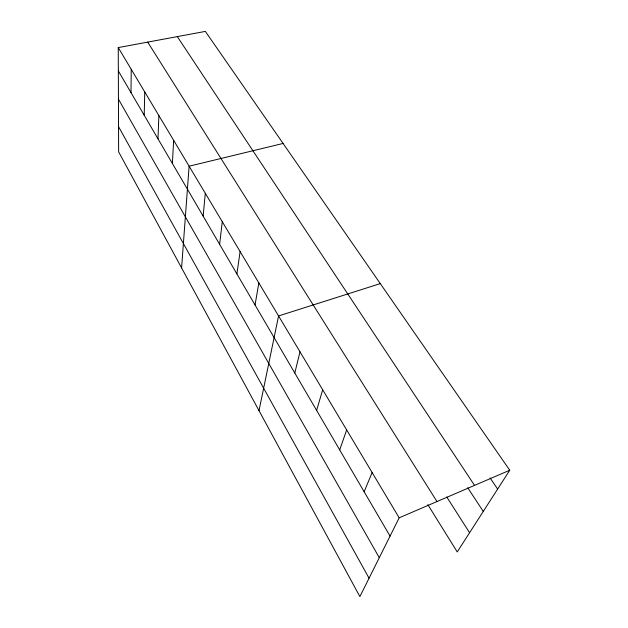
<?xml version="1.0" encoding="UTF-8"?>
<svg xmlns="http://www.w3.org/2000/svg" width="628" height="628" viewBox="0 0 628 628"><rect width="100%" height="100%" fill="white"/><g stroke="black" fill="none" stroke-linecap="round" stroke-linejoin="round"><path stroke-width="0.94" d="M131.009 92.638L131.221 69.3M144.212 115.238L144.746 91.947M157.989 138.827L158.876 115.599M172.37 163.453L173.65 140.327M181.594 267.921L189.107 166.2L283.079 143.451M203.142 216.126L205.301 193.306M219.619 244.339L222.281 221.731M236.897 273.918L240.108 251.569M255.039 304.965L258.846 282.938M259.011 410.641L278.573 315.955L380.301 283.613M294.791 373.016L300.011 351.837M316.622 410.398L322.674 389.776M339.701 449.907L346.672 429.945M364.138 491.74L372.121 472.554M509.748 470.231L399.173 517.825L359.883 596.6L118.637 151.866L118.252 47.595L205.356 31.4L509.748 470.231L457.239 551.934L427.849 504.676M490.044 477.861L497.635 489.086M177.316 36.612L474.548 485.381M467.734 487.775L483.27 511.435M446.736 496.952L469.579 532.74M147.706 42.115L436.97 501.552M118.252 47.595L399.173 517.825M118.339 70.948L390.051 536.1M118.441 99.177L379.288 557.695M118.543 126.644L369.06 578.2"/></g></svg>
